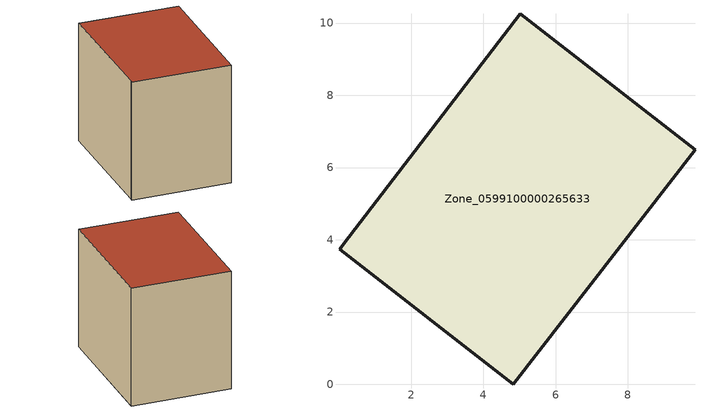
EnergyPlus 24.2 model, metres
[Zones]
Zone_0599100000265633
 floor ground (C_G): 0.13,3.89 5.02,10.26 9.86,6.49 4.83,0 0.02,3.75 z0.56
 wall outside (C_F): 4.83,0 9.86,6.49 5.02,10.26 0.13,3.89 0.02,3.75 4.83,0 z0.56:8.03
 roof outside (C_R): 5.02,10.26 0.13,3.89 0.02,3.75 4.83,0 9.86,6.49 z8.03
[BUILDING]
Pand.0599100000265633: North Axis=0; Terrain=City; Loads Convergence Tolerance Value=0.04; Temperature Convergence Tolerance Value=0.4; Solar Distribution=FullExterior; Maximum Number of Warmup Days=25; Minimum Number of Warmup Days=1
[Site:Location]
Rotterdam.The.Hague.AP_ZH_NLD Design_Conditions: Latitude=51.96; Longitude=4.45; Time Zone=1; Elevation=-4.5
[SITE:GROUNDTEMPERATURE:BUILDINGSURFACE]
18, 18, 18, 18, 18, 18, 18, 18, 18, 18, 18, 18
[MATERIAL] Thermal Absorptance=0.9; Solar Absorptance=0.7; Visible Absorptance=0.7
Name | Roughness | Thickness | Conductivity | Density | Specific Heat
G.TI.1965-1974 | MediumSmooth | 0.15 | 0.882353 | 540 | 1210
F.TI.1965-1974 | Rough | 0.3 | 0.697674 | 1920 | 840
R.TI.1965-1974 | MediumRough | 0.2 | 0.232558 | 1500 | 1000
[CONSTRUCTION]
C_G: G.TI.1965-1974
C_F: F.TI.1965-1974
C_R: R.TI.1965-1974
[ZONE]
Zone_0599100000265633: Type=1; Multiplier=1; Ceiling Height=Autocalculate; Volume=Autocalculate; Floor Area=autocalculate; Part of Total Floor Area=Yes
[ZONEINFILTRATION:DESIGNFLOWRATE]
Infil_Zone_0599100000265633: Zone or ZoneList or Space or SpaceList=Zone_0599100000265633; Schedule=AlwaysOn; Design Flow Rate Calculation Method=Flow/Area; Flow Rate per Floor Area=0.003; Constant Term Coefficient=1; Temperature Term Coefficient=0; Velocity Term Coefficient=0; Velocity Squared Term Coefficient=0
[HVACTEMPLATE:ZONE:IDEALLOADSAIRSYSTEM]
Zone_0599100000265633: Maximum Heating Supply Air Temperature=50; Minimum Cooling Supply Air Temperature=13; Maximum Heating Supply Air Humidity Ratio=0.0156; Minimum Cooling Supply Air Humidity Ratio=0.0077; Heating Limit=NoLimit; Cooling Limit=NoLimit; Dehumidification Control Type=ConstantSensibleHeatRatio; Cooling Sensible Heat Ratio=0.7; Dehumidification Setpoint=60; Humidification Control Type=None; Humidification Setpoint=30; Outdoor Air Method=None; Outdoor Air Flow Rate per Person=0.00944; Outdoor Air Flow Rate per Zone Floor Area=0; Outdoor Air Flow Rate per Zone=0; Demand Controlled Ventilation Type=None; Outdoor Air Economizer Type=NoEconomizer; Heat Recovery Type=None; Sensible Heat Recovery Effectiveness=0.7; Latent Heat Recovery Effectiveness=0.65
[ZONECONTROL:THERMOSTAT]
ThermostatControl_Zone_0599100000265633: Zone or ZoneList=Zone_0599100000265633; Control Type Schedule=DualSetpointControlType; Control 1=Thermostat_Zone_0599100000265633; Temperature Difference Between Cutout And Setpoint=0
[THERMOSTATSETPOINT:DUALSETPOINT]
Thermostat_Zone_0599100000265633: Heating Setpoint Temperature Schedule=HeatingSetpoint_Zone_0599100000265633; Cooling Setpoint Temperature Schedule=CoolingSetpoint_Zone_0599100000265633
[SCHEDULE:COMPACT]
HeatingSetpoint_Zone_0599100000265633: Through: 12/31, For: AllDays, Until: 24:00, 21
CoolingSetpoint_Zone_0599100000265633: Through: 12/31, For: AllDays, Until: 24:00, 24
DualSetpointControlType: Through: 12/31, For: AllDays, Until: 24:00, 4
AlwaysOn: Through: 12/31, For: AllDays, Until: 24:00, 1
